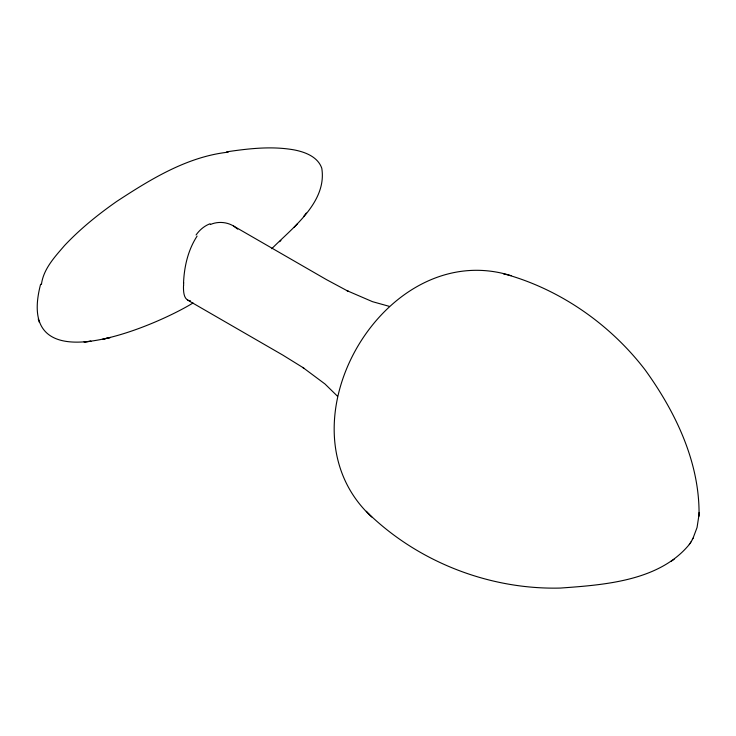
<?xml version="1.0" encoding="UTF-8"?>
<svg xmlns="http://www.w3.org/2000/svg" width="736" height="736" viewBox="0 0 736 736"><rect width="100%" height="100%" fill="white"/><g stroke="black" fill="none" stroke-linecap="round" stroke-linejoin="round"><path stroke-width="1.1" d="M699.053 514.16C699.448 461.601 675.289 411.599 645.049 369.785C610.696 325.008 561.678 290.435 507.408 274.786M183.54 283.01C184.193 266.653 188.048 249.955 197.082 236.118M692.962 538.421L697.047 527.528L699.016 514.722M698.915 516.341L699.163 512.412M41.428 284.482C43.36 268.99 54.832 256.846 64.593 245.484C80.233 228.868 98.072 214.47 116.748 201.416C150.65 179.225 187.192 156.658 228.27 152.15M40.627 284.188C13.69 386.722 154.293 326.812 193.025 302.984M692.328 539.626L693.082 538.182M692.392 539.506L690.902 542.092M690.101 543.343L690.975 541.972M369.159 514.243C419.667 562.635 490.378 589.812 560.381 588.064C604.256 584.881 659.392 581.155 689.494 544.235M689.273 544.576L690.248 543.122M271.74 248.713C292.781 227.562 327.226 202.023 321.779 168.222C317.805 156.722 304.98 151.966 294.023 149.877C271.694 145.93 248.814 148.552 226.578 151.855M303.674 216.476L306.332 213.063M294.004 227.479L297.5 223.707M279.597 241.693L280.913 240.497M670.827 561.504L674.102 559.314M210.312 224.544C217.727 221.269 226.67 221.858 233.597 226.044L326.425 279.597L348.183 291.281L347.061 290.702L372.49 301.668L389.39 306.378M190.495 300.84C183.549 300.435 183.439 291.539 183.476 286.35M511.088 275.678C383.99 235.943 273.81 426.788 371.763 516.994M503.433 273.856L507.086 274.73M187.56 300.067L282.836 355.111L303.821 368.11L302.763 367.43L324.972 383.971L337.511 396.244M233.597 226.044L237.682 229.135M366.362 511.272L368.948 514.004M38.235 318.982L38.723 320.445M38.861 320.887L39.358 322.359M196.07 234.977A39.91 31.436 85.4 0 1 210.11 223.753M183.595 285.954A36.386 5.198 -81.8 0 1 183.669 282.642M107.539 338.155L102.801 339.25L110.547 337.456L107.539 338.155M88.062 341.559L83.996 341.973L90.988 341.274L88.062 341.559"/></g></svg>
